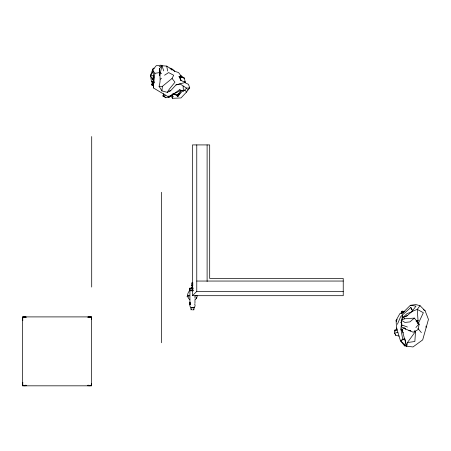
<?xml version="1.0" encoding="UTF-8"?>
<svg xmlns="http://www.w3.org/2000/svg" width="451" height="451" viewBox="0 0 451 451"><rect width="100%" height="100%" fill="white"/><g stroke="black" fill="none" stroke-linecap="round" stroke-linejoin="round"><path stroke-width="0.68" d="M192.464 285.804L192.464 282.788M192.769 282.788L192.769 285.804L192.03 285.804L192.03 282.788L192.808 282.788M184.645 81.439L185.711 83.114L188.428 84.281L189.73 87.883L186.607 88.131L183.433 91.096L179.453 89.834L168.922 97.191L153.425 87.945L153.757 75.559L152.573 70.153L156.255 65.666L161.018 65.175M163.758 70.897L161.965 65.711L159.389 68.794C159.637 74.719 161.041 80.52 159.073 86.321L161.915 90.927L167.293 92.354L170.579 90.786L176.02 84.895L185.338 82.437L184.318 78.13L180.806 75.582L178.573 72.555L174.774 71.326L166.78 66.128L161.965 65.711L159.203 66.489M404.44 327.725L405.782 329.089L401.582 326.896L401.362 322.572L400.618 322.307M189.916 304.583L189.916 290.799L193.361 290.799M193.857 309.86L194.071 307.176M401.582 326.896L401.283 320.187L404.13 318.829L414.368 318.102L419.204 324.201L417.953 329.687L413.263 332.24L403.149 328.012M403.854 312.644L399.857 313.625L396.085 320.441L396.514 328.007L400.454 340.753L402.782 339.62L400.894 329.168L401.272 325.239M399.079 336.108L395.747 335.302L394.557 333.21L394.862 330.076L396.931 329.839M161.915 90.927L162.388 86.344L172.051 78.451L173.697 75.244L168.651 72.588L164.57 75.216M401.734 313.885L402.055 311.213L404.851 311.365M153.74 82.415L154.89 73.316L152.573 70.153L153.396 71.179M179.019 76.625L179.926 76.337L180.947 80.425L179.864 76.732L180.947 75.774L179.019 76.625L180.947 80.425L185.338 82.437L184.634 81.372M152.41 81.642L151.869 85.081L153.549 85.769M414.57 330.679L415.523 331.457L407.428 342.529L406.87 345.861L406.599 346.193L404.586 345.878L400.454 340.753L404.857 338.509L404.53 338.808L406.599 346.193L412.998 346.954L422.688 339.896L428.45 319.398L425.135 310.824L420.028 305.677L415.845 304.583L410.371 305.293L402.551 313.09M22.55 317.245L22.894 316.901M22.55 319.094L22.849 318.97M25.29 317.098L25.842 317.245M22.55 382.724L22.764 382.403M22.55 384.573L22.849 384.444M23.847 385.814C24.269 384.945 22.871 386.231 23.255 385.16M25.842 385.481L25.318 385.667L25.29 385.16M25.995 385.481L25.651 385.825M88.182 317.245L88.734 317.098M90.769 317.098L91.322 317.245M89.275 385.825C89.879 384.912 88.193 386.231 88.734 385.16M91.322 385.481L90.798 385.667L90.769 385.16M91.474 385.481L91.13 385.825M196.264 295.693L195.909 296.048L195.554 295.693M23.92 317.233L23.847 316.912M88.03 317.245L88.373 316.901M89.151 385.481L88.892 385.323M417.496 323.22L418.043 320.723L417.265 309.369L420.028 305.677M161.965 65.711L159.699 75.706L159.389 68.794M152.742 81.789L151.869 85.081L152.754 82.657M187.103 90.07L189.73 87.883L186.359 92.235L181.014 97.94L172.451 98.318L173.026 96.288L171.543 95.116M194.031 307.627C195.12 307.013 195.486 304.543 194.539 304.07M190.125 304.019C188.907 306.364 191.681 307.582 191.066 309.86M154.067 82.561L153.379 84.461L153.425 87.945M153.78 83.063L151.497 81.704L150.521 75.407L153.222 68.118L154.135 68.704M163.775 93.628L162.896 96.007L165.85 97.754L169.277 96.892L170.106 95.775M397.41 324.275L400.46 317.002L402.478 314.916L410.827 307.486L412.293 310.282M412.276 311.635L406.83 313.733L402.85 317.611L401.779 320.007L402.478 314.916L402.85 317.611L407.704 315.559M418.122 323.874L423.359 312.718L417.265 309.369L412.022 311.461L407.287 315.57L402.85 317.611M402.207 325.453L401.311 324.54L401.875 323.401M153.853 77.172L152.506 79.596L154.163 81.625M196.275 297.874L196.089 298.207L196.315 297.891M173.325 93.673L176.206 94.958L177.666 96.57L181.229 90.617L178.258 94.146L177.068 94.428M400.956 313.033L402.055 311.213L404 311.41M417.023 322.375L418.043 320.723L416.172 320.684M167.293 92.354L169.238 89.253L174.965 82.2L172.051 78.451M190.057 288.922L190.057 289.418M22.759 382.589L22.747 383.085M89.383 317.262L89.275 316.901M169.277 96.892L170.033 95.837M177.406 94.298L177.666 96.57L179.808 93.628L176.206 94.958L172.361 94.067M163.893 95.076L162.896 96.007L164.356 96.238L165.184 95.105M150.521 75.407L153.402 75.779L152.506 79.596L150.521 75.407L152.985 72.07M412.022 311.461L415.98 306.116L410.371 305.293M415.89 327.561L418.81 324.06M177.666 96.57L182.649 90.674M173.099 93.797L168.922 97.191L168.178 95.995M192.464 295.693L192.464 144.918L209.692 144.918L209.692 278.459L343.234 278.459L343.234 295.693L192.464 295.693L196.771 291.385L196.771 144.918M414.368 318.102L409.897 321.913L404.902 322.42L401.283 320.187L401.311 324.54M160.404 79.201L161.469 78.305M22.747 319.641L22.759 320.137M90.228 316.901L90.149 317.278M22.747 385.12L22.759 385.616L23.232 385.667M23.655 385.639L23.413 385.323M397.258 319.686L396.085 320.441L396.677 321.574M191.585 309.583L191.061 309.803M402.782 339.62L404.491 338.684M173.776 93.881L180.744 90.521L185.553 90.454L186.359 92.235M178.776 93.971L179.808 93.628M416.081 321.326L418.043 320.723M193.998 308.067A3.033 2.576 0 0 0 193.614 307.723L191.309 307.729A3.033 2.576 -0.1 0 0 190.925 308.067M394.557 333.21L397.912 332.235M410.1 330.369L408.882 330.707L410.889 330.882M24.749 316.901L24.67 317.278M88.695 385.667L88.182 385.481M154.89 73.316L159.772 72.555M407.428 342.529L414.852 341.514L415.523 331.457L414.204 331.271M176.02 84.895L180.084 83.965L186.607 88.131M169.181 90.905L170.579 90.786M191.427 288.166L192.081 288.121M404.13 318.829L404.665 318.823M196.771 281.046L343.234 281.046M191.258 285.979L192.735 285.979M191.258 287.355L192.735 287.355M191.342 287.445L192.966 287.445M192.842 288.121L189.662 288.138L189.662 290.264L188.36 292.524A4.741 4.741 0 0 0 187.723 294.892L187.723 295.693A4.741 4.741 0 0 0 189.832 299.633M191.015 288.212L192.538 288.212M189.662 288.341L193.366 288.341M189.662 290.061L193.366 290.061M190.514 290.19L192.943 290.19M196.771 291.385L343.234 291.385M187.345 295.258L188.033 295.258M191.309 307.729L193.614 307.729M192.464 309.86L193.225 309.86M22.849 318.276L22.561 318.197M22.55 320.345L22.849 320.345M22.55 382.38L22.849 382.38M22.849 383.756L22.55 383.626M159.073 86.321L162.388 86.344M396.925 330.143L394.862 330.076L395.082 331.384M191.523 288.212L191.111 288.212M91.13 316.901L91.474 317.245M25.651 316.901L25.995 317.245M22.73 317.605L22.759 317.109L23.255 317.098M90.177 385.814L90.612 385.323M88.373 385.825L88.03 385.481M24.749 385.825L24.642 385.464L25.132 385.323M22.894 385.825L22.55 385.481M154.203 82.437L151.497 81.704L154.067 82.73M180.4 77.014L184.318 78.13L179.926 76.337L180.4 77.014L179.864 76.732M193.862 309.803L193.344 309.583M401.751 324.895L407.433 327.043M160.393 72.848L161.633 73.434M171.183 95.392L173.026 96.288M417.694 323.435L419.204 324.201M179.453 89.834L183.433 91.096L183.106 86.102M423.455 309.702L425.135 310.824M22.764 320.317L22.55 320.001M400.454 340.753L406.599 346.193L404.998 339.152M174.774 71.326L172.564 69.195L169.931 68.067L171.808 70.006M164.356 96.238L165.85 97.754M402.055 311.213L403.442 312.735M417.953 328.514L421.369 332.613M400.894 329.168L403.436 332.939M180.806 75.582L181.843 77.155M153.616 86.186L152.928 85.143L152.32 81.941M402.828 330.403L401.813 328.672L404.53 338.808M170.799 95.415L172.451 98.318M410.827 307.486L412.654 311.077M396.514 328.007L397.139 329.253M404.158 344.66L404.586 345.878M187.137 296.82L187.052 296.448M395.527 333.994L395.747 335.302M166.78 66.128L167.597 71.021M425.998 326.124L426.071 327.364M207.11 144.918L207.11 281.525M194.967 295.856L194.967 298.128M194.967 299.774L194.967 303.382M161.492 192.267L161.492 342.766M91.705 136.546L91.705 287.045M88.03 316.901L88.03 317.29M88.03 385.16L88.03 385.825M25.995 316.901L25.995 317.29M25.995 385.16L25.995 385.825M91.328 383.513A1.68 1.68 0 0 1 91.328 384.692M90.798 385.413A1.68 1.68 0 0 1 88.706 385.413M91.328 318.034A1.68 1.68 0 0 1 91.328 319.212M88.706 317.307A1.68 1.68 0 0 1 90.798 317.307M22.759 319.353A1.68 1.68 0 0 1 22.759 317.893M23.227 317.307A1.68 1.68 0 0 1 25.318 317.307M25.318 385.413A1.68 1.68 0 0 1 23.227 385.413M22.759 384.833A1.68 1.68 0 0 1 22.759 383.373M197.2 295.693A4.741 4.741 0 0 1 195.097 299.633M188.338 296.944A4.307 4.307 0 0 1 188.236 296.532M192.16 282.788L192.16 285.804L192.16 282.788M189.995 302.181L189.956 304.583L189.956 302.181M188.687 295.557C188.941 296.944 189.848 294.757 188.687 295.557M91.474 316.901L22.55 316.901L22.55 385.825L91.474 385.825L91.474 316.901"/></g></svg>
